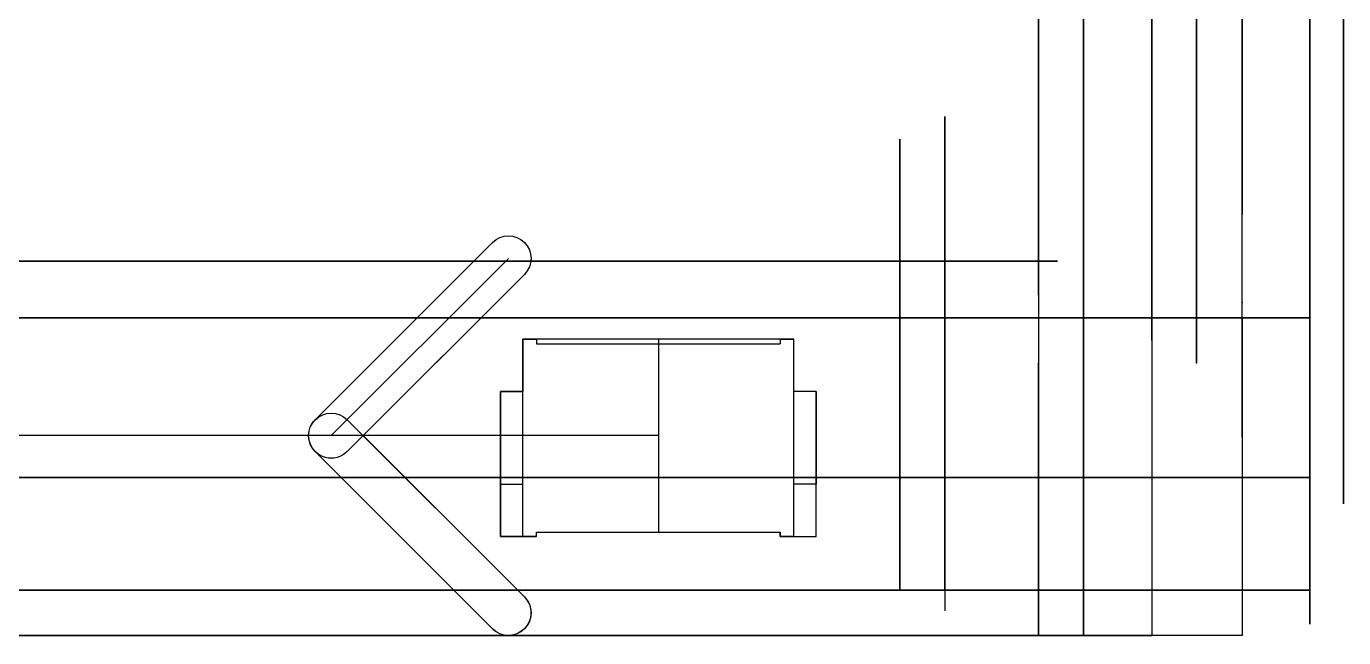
# Model space of a CAD drawing. Header units: centimetres. Extents: x -5.8 to 12.4, y -3.2 to 8.
# Drawn here: x 6.26 to 12.09, y -0.71 to 2 of the extents above; entities that cross this region are included whole.
import ezdxf

# ---------------------------------------------------------------- set-up
doc = ezdxf.new("R2010")
doc.units = ezdxf.units.CM
doc.header["$MEASUREMENT"] = 0
for name, color, linetype in [('1713 AGC Electret Microphone v5_Sketch1', 7, 'Continuous'), ('1713 AGC Electret Microphone v5_Sketch2', 7, 'Continuous'), ('2 - Base_Base', 7, 'Continuous'), ('2 - Base_Base Skirt XY', 7, 'Continuous'), ('2 - Base_Base Skirt YZ', 7, 'Continuous'), ('2 - Base_Base_Solar Panel Mounts', 7, 'Continuous'), ('2 - Base_Mic Cut-out', 7, 'Continuous'), ('2 - Base_Plugs_Switches', 7, 'Continuous'), ('2 - Base_Rain Shelter', 7, 'Continuous'), ('2 - Base_Sensor Base', 7, 'Continuous'), ('2 - Base_Sensor Cover Mic Cut-out', 7, 'Continuous'), ('2 - Base_Sensor Panel Guides', 7, 'Continuous'), ('2 - Base_Sketch3', 7, 'Continuous'), ('2 - Base_Triangle_mounts', 7, 'Continuous'), ('2 - Base_Triangles', 7, 'Continuous'), ('354 4400mah battery v1_Sketch1', 7, 'Continuous'), ('439 TSL2561 Luminosity Sensor v9_Sketch1', 7, 'Continuous'), ('PowerBoost 500 Basic v3_Sketch1', 7, 'Continuous'), ('SPH0645 v2_Sketch1', 7, 'Continuous'), ('Standalone Biodiversity Tool v97_Base', 7, 'Continuous'), ('Standalone Biodiversity Tool v97_Base Walls', 7, 'Continuous'), ('Standalone Biodiversity Tool v97_Cut Out', 7, 'Continuous'), ('Standalone Biodiversity Tool v97_Raised Edge', 7, 'Continuous'), ('Standalone Biodiversity Tool v97_Sensor Cutouts', 7, 'Continuous'), ('Standalone Biodiversity Tool v97_Sensor Support - Base', 7, 'Continuous'), ('Standalone Biodiversity Tool v97_Sensor Supports', 7, 'Continuous'), ('Standalone Biodiversity Tool v97_Sketch15', 7, 'Continuous'), ('Standalone Biodiversity Tool v97_Sketch16', 7, 'Continuous'), ('Standalone Biodiversity Tool v97_Sketch17', 7, 'Continuous'), ('Standalone Biodiversity Tool v97_Sketch18', 7, 'Continuous'), ('Standalone Biodiversity Tool v97_Solar Cut Outs', 7, 'Continuous'), ('USB Plug_Base', 7, 'Continuous')]:
    doc.layers.add(name, color=color, linetype=linetype)

# ---------------------------------------------------------------- blocks, each defined once
blk = doc.blocks.new('3544400mahbatteryv1')
at = {"layer": '354 4400mah battery v1_Sketch1'}
for p, q in [((6.858, 3.81), (0, 3.81)), ((6.858, 0), (6.858, 3.81)), ((0, 0), (6.858, 0))]:
    blk.add_line(p, q, dxfattribs=at)
blk = doc.blocks.new('PowerBoost500Basicv3')
at = {"layer": 'PowerBoost 500 Basic v3_Sketch1'}
for p, q in [((0, 0, 1.905), (0, 0, 0.254)), ((0.254, 0), (2.54, 0)), ((2.54, 0, 2.159), (0.254, 0, 2.159)), ((2.794, 0, 0.254), (2.794, 0, 1.905))]:
    blk.add_line(p, q, dxfattribs=at)
at = {"layer": 'PowerBoost 500 Basic v3_Sketch1', "extrusion": (0, 1, 0)}
for centre, radius in [((-0.254, 0.254), 0.127), ((-0.254, 1.905), 0.127), ((-2.54, 0.3561), 0.1), ((-2.54, 1.6641), 0.1)]:
    blk.add_circle(centre, radius, dxfattribs=at)
for centre, start, end in [((-0.254, 0.254), 270, 0), ((-0.254, 1.905), 360, 90), ((-2.54, 0.254), 180, 270), ((-2.54, 1.905), 90, 180)]:
    blk.add_arc(centre, 0.254, start, end, dxfattribs=at)
at = {"layer": 'PowerBoost 500 Basic v3_Sketch1'}
for p in [(0, 0, 2.159), (0, 0), (0, 0), (2.794, 0)]:
    blk.add_point(p, dxfattribs=at)
blk = doc.blocks.new('1713AGCElectretMicrophonev5')
at = {"layer": '1713 AGC Electret Microphone v5_Sketch1'}
for p, q in [((0, 0, 1.1684), (0, 0, 0.254)), ((0.254, 0), (2.286, 0)), ((2.286, 0, 1.4224), (0.254, 0, 1.4224)), ((2.3368, 0, 0.2032), (2.3368, 0)), ((2.3368, 0, 1.2192), (2.3368, 0, 1.4224)), ((2.3368, 0, 1.2192), (2.54, 0, 1.2192)), ((2.54, 0, 0.254), (2.54, 0, 1.1684))]:
    blk.add_line(p, q, dxfattribs=at)
at = {"layer": '1713 AGC Electret Microphone v5_Sketch1', "extrusion": (0, 1, 0)}
for centre in [(-2.3368, 1.2192), (-2.3368, 0.2032)]:
    blk.add_circle(centre, 0.127, dxfattribs=at)
for centre, start, end in [((-0.254, 1.1684), 0, 90), ((-0.254, 0.254), 270, 0), ((-2.286, 1.1684), 90, 180), ((-2.286, 0.254), 180, 270)]:
    blk.add_arc(centre, 0.254, start, end, dxfattribs=at)
at = {"layer": '1713 AGC Electret Microphone v5_Sketch1'}
for p in [(0, 0), (0, 0), (0, 0, 1.4224), (2.54, 0)]:
    blk.add_point(p, dxfattribs=at)
at = {"layer": '1713 AGC Electret Microphone v5_Sketch2'}
for p, q in [((2.286, 0, 1.4224), (0.254, 0, 1.4224)), ((0.254, 0), (2.286, 0)), ((1.8288, 0, 0.7112), (1.8288, 0, 1.4224)), ((1.8288, 0, 0.7112), (1.8288, 0)), ((1.8288, 0, 0.7112), (2.54, 0, 0.7112)), ((2.54, 0, 0.254), (2.54, 0, 1.1684))]:
    blk.add_line(p, q, dxfattribs=at)
at = {"layer": '1713 AGC Electret Microphone v5_Sketch2', "extrusion": (0, 1, 0)}
blk.add_circle((-1.8288, 0.7112), 0.485, dxfattribs=at)
at = {"layer": '1713 AGC Electret Microphone v5_Sketch2'}
blk.add_point((0, 0), dxfattribs=at)
blk = doc.blocks.new('439TSL2561LuminositySensorv9')
at = {"layer": '439 TSL2561 Luminosity Sensor v9_Sketch1'}
for p, q in [((0, 0, 1.026), (1.905, 0, 1.026)), ((0, 0, 1.397), (0, 0, 0.254)), ((1.651, 0, 1.651), (0.254, 0, 1.651)), ((0.254, 0), (1.651, 0)), ((1.08625, 0, 0.86725), (0.76875, 0, 0.86725)), ((0.76875, 0, 1.18475), (1.08625, 0, 1.18475)), ((0.76875, 0, 0.86725), (1.08625, 0, 1.18475)), ((1.08625, 0, 0.86725), (0.76875, 0, 1.18475)), ((0.76875, 0, 0.86725), (0.76875, 0, 1.18475)), ((0.9275, 0, 1.651), (0.9275, 0, 1.026)), ((0.9525, 0, 1.651), (0.9525, 0, 1.026)), ((1.08625, 0, 1.18475), (1.08625, 0, 0.86725)), ((1.905, 0, 0.254), (1.905, 0, 1.397))]:
    blk.add_line(p, q, dxfattribs=at)
at = {"layer": '439 TSL2561 Luminosity Sensor v9_Sketch1', "extrusion": (0, 1, 0)}
for centre in [(-0.254, 0.254), (-1.651, 0.254)]:
    blk.add_circle(centre, 0.127, dxfattribs=at)
for centre, start, end in [((-0.254, 0.254), 270, 0), ((-0.254, 1.397), 0, 90), ((-1.651, 1.397), 90, 180), ((-1.651, 0.254), 180, 270)]:
    blk.add_arc(centre, 0.254, start, end, dxfattribs=at)
at = {"layer": '439 TSL2561 Luminosity Sensor v9_Sketch1'}
for p in [(0, 0), (0, 0), (0, 0, 1.651), (0.9275, 0, 1.026), (1.905, 0)]:
    blk.add_point(p, dxfattribs=at)
blk = doc.blocks.new('SPH0645v2')
at = {"layer": 'SPH0645 v2_Sketch1'}
for p, q in [((0, 0, 1.016), (0, 0, 0.254)), ((0.4445, 0, 1.016), (0.1905, 0, 1.016)), ((0.254, 0), (1.397, 0)), ((1.397, 0, 1.27), (0.254, 0, 1.27)), ((0.6985, 0, 1.016), (0.4445, 0, 1.016)), ((0.9525, 0, 1.016), (0.6985, 0, 1.016)), ((0.8255, 0, 0.4826), (0.8255, 0, 1.27)), ((1.2065, 0, 1.016), (0.9525, 0, 1.016)), ((1.4605, 0, 1.016), (1.2065, 0, 1.016)), ((1.651, 0, 0.254), (1.651, 0, 1.016))]:
    blk.add_line(p, q, dxfattribs=at)
at = {"layer": 'SPH0645 v2_Sketch1', "extrusion": (0, 1, 0)}
for centre, radius in [((-0.254, 0.254), 0.127), ((-0.1905, 1.016), 0.0508), ((-0.4445, 1.016), 0.0508), ((-0.6985, 1.016), 0.0508), ((-0.8255, 0.4826), 0.0508), ((-0.9525, 1.016), 0.0508), ((-1.2065, 1.016), 0.0508), ((-1.3073, 0.254), 0.127), ((-1.4605, 1.016), 0.0508)]:
    blk.add_circle(centre, radius, dxfattribs=at)
for centre, start, end in [((-0.254, 0.254), 270, 0), ((-0.254, 1.016), 0, 90), ((-1.397, 0.254), 180, 270), ((-1.397, 1.016), 90, 180)]:
    blk.add_arc(centre, 0.254, start, end, dxfattribs=at)
at = {"layer": 'SPH0645 v2_Sketch1'}
for p in [(0, 0), (0, 0), (0, 0, 1.27), (1.651, 0)]:
    blk.add_point(p, dxfattribs=at)
blk = doc.blocks.new('2-Base')
at = {"layer": '2 - Base_Base'}
for p, q in [((11.6442, 0, 3.9428), (0, 0, 3.9428)), ((0, 0, -0.35), (11.6442, 0, -0.35)), ((11.6442, 0, -0.15), (0, 0, -0.15)), ((0, 0, 3.7428), (11.6442, 0, 3.7428)), ((7.7669, 0, -0.15), (7.7669, 0, 3.7428)), ((7.9669, 0, 3.7428), (7.9669, 0, -0.15)), ((10.1264, 0, 3.7428), (10.1264, 0, -0.15)), ((10.3264, 0, -0.15), (10.3264, 0, 3.7428)), ((11.2442, 0, -0.35), (11.2442, 0, 3.9428)), ((11.6442, 0, -0.35), (11.6442, 0, 3.9428)), ((11.7442, 0, 3.6428), (11.7442, 0, -0.05)), ((11.9442, 0, -0.05), (11.9442, 0, 3.6428))]:
    blk.add_line(p, q, dxfattribs=at)
at = {"layer": '2 - Base_Base', "extrusion": (0, 1, 0)}
blk.add_circle((-6.3568, 2.2659), 0.3, dxfattribs=at)
for centre, radius, start, end in [((-11.6442, 3.6428), 0.3, 90, 180), ((-11.6442, -0.05), 0.3, 180, 270), ((-11.6442, -0.05), 0.1, 180, 270), ((-11.6442, 3.6428), 0.1, 90, 180)]:
    blk.add_arc(centre, radius, start, end, dxfattribs=at)
at = {"layer": '2 - Base_Base Skirt XY'}
for p, q in [((11.2442, 0.6069, -0.35), (11.2442, 3.5, -0.35)), ((11.2442, 3.5, -0.35), (11.2442, 0.6069, -0.35)), ((8.4568, 0.6131, -0.35), (8.4568, 0.3806, -0.35)), ((9.6568, 0.6131, -0.35), (8.4568, 0.6131, -0.35)), ((9.6568, 0.3806, -0.35), (9.6568, 0.6131, -0.35)), ((11.2442, 0.6069, -0.35), (11.2442, -0.7, -0.35)), ((8.3568, 0.3806, -0.35), (8.3568, -0.2619, -0.35)), ((8.4568, 0.3806, -0.35), (8.3568, 0.3806, -0.35)), ((9.7568, 0.3806, -0.35), (9.6568, 0.3806, -0.35)), ((9.7568, -0.2619, -0.35), (9.7568, 0.3806, -0.35)), ((8.3568, -0.2619, -0.35), (8.5168, -0.2619, -0.35)), ((8.5168, -0.2619, -0.35), (8.5168, -0.2419, -0.35)), ((8.5168, -0.2419, -0.35), (9.5968, -0.2419, -0.35)), ((9.5968, -0.2419, -0.35), (9.5968, -0.2619, -0.35)), ((9.5968, -0.2619, -0.35), (9.7568, -0.2619, -0.35)), ((11.2442, -0.7, -0.35), (2.2984, -0.7, -0.35))]:
    blk.add_line(p, q, dxfattribs=at)
at = {"layer": '2 - Base_Base Skirt YZ'}
blk.add_line((11.6442, 2.05, -1.2), (11.6442, 1.166, -0.8558), dxfattribs=at)
at = {"layer": '2 - Base_Base Skirt YZ', "extrusion": (1, 0, 0)}
blk.add_arc((2.2, 1.8, 11.6442), 2.85, 224.88875, 270, dxfattribs=at)
at = {"layer": '2 - Base_Base Skirt YZ'}
blk.add_point((11.6442, 0.775, 1.8), dxfattribs=at)
at = {"layer": '2 - Base_Base_Solar Panel Mounts'}
for p, q in [((0, -0.7, -0.35), (11.2442, -0.7, -0.35)), ((11.2442, -0.7, 3.9428), (0, -0.7, 3.9428)), ((11.2442, -0.7, -0.35), (11.2442, -0.7, 3.9428))]:
    blk.add_line(p, q, dxfattribs=at)
at = {"layer": '2 - Base_Mic Cut-out'}
for p, q in [((10.741, 0.8076, 2.5515), (10.741, 3.9562, 2.5515)), ((10.741, 2.9567, 0.8094), (10.741, 1.7417, 0.8094)), ((10.741, 1.6955, 1.5714), (10.741, 2.8385, 1.5714)), ((10.741, 2.8385, 0.3014), (10.741, 1.6955, 0.3014)), ((10.741, 1.8455, -0.0986), (10.741, -0.7, -0.0986)), ((10.741, 1.4417, 0.5094), (10.741, 1.4417, 0.2013)), ((10.741, 1.4415, 0.5554), (10.741, 1.4415, 1.3174)), ((10.741, 1.1416, -0.0987), (10.741, -0.7, -0.0986)), ((10.741, 0.5076, 3.3928), (10.741, 0.5076, 2.8515)), ((10.741, -0.7, 3.6928), (10.741, 0.2076, 3.6928)), ((10.741, -0.7, -0.0986), (10.741, -0.7, 3.6928))]:
    blk.add_line(p, q, dxfattribs=at)
at = {"layer": '2 - Base_Mic Cut-out', "extrusion": (-1, 0, 0)}
for centre, radius in [((-1.6955, 1.3174, -10.741), 0.302), ((-1.6955, 0.3014, -10.741), 0.302), ((-1.886, 0.5554, -10.741), 0.0508), ((-1.6955, 1.3174, -10.741), 0.232), ((-1.6955, 1.3174, -10.741), 0.157), ((-1.6955, 1.3174, -10.741), 0.127), ((-1.632, 0.5554, -10.741), 0.0508)]:
    blk.add_circle(centre, radius, dxfattribs=at)
for centre, radius, start, end in [((-1.8455, 0.2014, -10.741), 0.3, 180, 270), ((-1.7417, 0.5094, -10.741), 0.3, 360, 90), ((-1.6955, 0.5554, -10.741), 0.254, 270, 360), ((-1.6955, 1.3174, -10.741), 0.254, 0, 90), ((-1.1417, 0.2013, -10.741), 0.3, 180, 270.00344), ((-0.8076, 2.8515, -10.741), 0.3, 270, 360), ((-0.2076, 3.3928, -10.741), 0.3, 90, 180)]:
    blk.add_arc(centre, radius, start, end, dxfattribs=at)
at = {"layer": '2 - Base_Mic Cut-out'}
blk.add_point((10.741, 0), dxfattribs=at)
at = {"layer": '2 - Base_Plugs_Switches'}
for p, q in [((8.4568, 0.6131, -0.35), (8.4568, 0.3806, -0.35)), ((8.4568, 0.6131, -0.35), (8.5168, 0.6131, -0.35)), ((8.5168, 0.6131, -0.35), (8.4568, 0.6131, -0.35)), ((8.4568, -0.2619, -0.35), (8.4568, 0.6131, -0.35)), ((9.5968, 0.6131, -0.35), (8.5168, 0.6131, -0.35)), ((8.5168, 0.6131, -0.35), (8.5168, 0.5931, -0.35)), ((8.5168, 0.5931, -0.35), (9.5968, 0.5931, -0.35)), ((9.5968, 0.6131, -0.35), (9.5968, 0.5931, -0.35)), ((9.6568, 0.6131, -0.35), (9.5968, 0.6131, -0.35)), ((9.5968, 0.6131, -0.35), (9.6568, 0.6131, -0.35)), ((9.5968, 0.6131, -0.35), (9.6568, 0.6131, -0.35)), ((9.6568, 0.3806, -0.35), (9.6568, 0.6131, -0.35)), ((9.6568, -0.2619, -0.35), (9.6568, 0.6131, -0.35)), ((8.3568, -0.0294, -0.35), (8.3568, 0.3806, -0.35)), ((8.3568, 0.3806, -0.35), (8.4318, 0.3806, -0.35)), ((8.4318, 0.3806, -0.35), (8.4568, 0.3806, -0.35)), ((9.6818, 0.3806, -0.35), (9.6568, 0.3806, -0.35)), ((9.7568, 0.3806, -0.35), (9.6818, 0.3806, -0.35)), ((9.7568, 0.3806, -0.35), (9.7568, -0.0294, -0.35)), ((8.3568, -0.2619, -0.35), (8.3568, -0.0294, -0.35)), ((8.3568, -0.0294, -0.35), (8.4318, -0.0294, -0.35)), ((8.4318, -0.0294, -0.35), (8.4568, -0.0294, -0.35)), ((9.6818, -0.0294, -0.35), (9.6568, -0.0294, -0.35)), ((9.7568, -0.0294, -0.35), (9.6818, -0.0294, -0.35)), ((9.7568, -0.2619, -0.35), (9.7568, -0.0294, -0.35)), ((8.4568, -0.2619, -0.35), (8.3568, -0.2619, -0.35)), ((8.5168, -0.2619, -0.35), (8.4568, -0.2619, -0.35)), ((8.4568, -0.2619, -0.35), (8.5168, -0.2619, -0.35)), ((8.4568, -0.2619, -0.35), (8.5168, -0.2619, -0.35)), ((8.5168, -0.2419, -0.35), (9.5968, -0.2419, -0.35)), ((8.5168, -0.2619, -0.35), (8.5168, -0.2419, -0.35)), ((9.5968, -0.2619, -0.35), (9.5968, -0.2419, -0.35)), ((9.5968, -0.2619, -0.35), (9.6568, -0.2619, -0.35)), ((9.5968, -0.2619, -0.35), (9.6568, -0.2619, -0.35)), ((9.6568, -0.2619, -0.35), (9.5968, -0.2619, -0.35)), ((9.6568, -0.2619, -0.35), (9.7568, -0.2619, -0.35))]:
    blk.add_line(p, q, dxfattribs=at)
at = {"layer": '2 - Base_Rain Shelter'}
for p, q in [((11.2442, 2.634, -0.35), (11.2442, 0.6069, -0.35)), ((7.5361, 0.2563, -0.35), (8.3217, 1.0418, -0.35)), ((8.3924, 0.9711, -0.35), (7.6068, 0.1856, -0.35)), ((7.6068, 0.1856, -0.35), (8.3924, 0.9711, -0.35)), ((8.4631, 0.9004, -0.35), (7.6775, 0.1148, -0.35)), ((8.4568, 0.6131, -0.35), (8.4568, 0.3806, -0.35)), ((9.6568, 0.6131, -0.35), (8.4568, 0.6131, -0.35)), ((9.0568, 0.6131, -0.35), (9.0568, -0.2419, -0.35)), ((9.6568, 0.3806, -0.35), (9.6568, 0.6131, -0.35)), ((11.2442, 0.6069, -0.35), (11.2442, -0.7, -0.35)), ((8.4568, 0.3806, -0.35), (8.3568, 0.3806, -0.35)), ((8.3568, 0.3806, -0.35), (8.3568, -0.2619, -0.35)), ((9.7568, 0.3806, -0.35), (9.6568, 0.3806, -0.35)), ((9.7568, -0.2619, -0.35), (9.7568, 0.3806, -0.35)), ((8.4631, -0.5293, -0.35), (7.6775, 0.2563, -0.35)), ((9.0568, 0.1856, -0.35), (6.0568, 0.1856, -0.35)), ((7.6068, 0.1856, -0.35), (6.6068, 0.1856, -0.35)), ((7.5361, 0.1148, -0.35), (8.3217, -0.6707, -0.35)), ((8.3568, -0.2619, -0.35), (8.5168, -0.2619, -0.35)), ((8.5168, -0.2619, -0.35), (8.5168, -0.2419, -0.35)), ((8.5168, -0.2419, -0.35), (9.5968, -0.2419, -0.35)), ((9.5968, -0.2419, -0.35), (9.5968, -0.2619, -0.35)), ((9.5968, -0.2619, -0.35), (9.7568, -0.2619, -0.35)), ((11.2442, -0.7, -0.35), (2.1779, -0.7, -0.35))]:
    blk.add_line(p, q, dxfattribs=at)
at = {"layer": '2 - Base_Rain Shelter', "extrusion": (0, 0, -1)}
for centre, start, end in [((-8.3924, 0.9711, 0.35), 45, 225), ((-7.6068, 0.1856, 0.35), 315, 135), ((-7.6068, 0.1856, 0.35), 225, 45), ((-8.3924, -0.6, 0.35), 135, 315)]:
    blk.add_arc(centre, 0.1, start, end, dxfattribs=at)
at = {"layer": '2 - Base_Sensor Base', "extrusion": (1, 0, 0)}
for radius in [2.85, 2.65, 2.45, 2.25]:
    blk.add_circle((2.2, 1.8, 11.9442), radius, dxfattribs=at)
at = {"layer": '2 - Base_Sensor Base'}
blk.add_point((11.9442, 1.4, 1.7964), dxfattribs=at)
at = {"layer": '2 - Base_Sensor Cover Mic Cut-out'}
for p, q in [((12.0939, 1.0264, 3.1822), (12.0939, 1.9439, 3.1822)), ((12.0939, 1.9439, 2.2647), (12.0939, 1.0264, 2.2647)), ((12.0939, 1.9439, 3.1822), (12.0939, 1.9439, 2.2647)), ((12.0939, 1.0264, 2.2647), (12.0939, 1.0264, 3.1822))]:
    blk.add_line(p, q, dxfattribs=at)
at = {"layer": '2 - Base_Sensor Cover Mic Cut-out', "extrusion": (1, 0, 0)}
for centre, radius in [((2.2, 1.8, 12.0939), 2.3174), ((2.2035, 0.8094, 12.0939), 0.8), ((2.2035, 0.8094, 12.0939), 0.8), ((2.2035, 0.8094, 12.0939), 0.5)]:
    blk.add_circle(centre, radius, dxfattribs=at)
at = {"layer": '2 - Base_Sensor Cover Mic Cut-out'}
blk.add_point((12.0939, 0), dxfattribs=at)
at = {"layer": '2 - Base_Sensor Panel Guides'}
for p, q in [((0, 0, -0.15), (11.2442, 0, -0.15)), ((11.2442, 0, 3.7428), (0, 0, 3.7428)), ((10.716, 0, -0.15), (10.516, 0, -0.15)), ((11.166, 0, 3.5428), (10.516, 0, 3.5428)), ((11.166, 0, 0.05), (10.516, 0, 0.05)), ((10.516, 0, -0.15), (10.516, 0, 3.7428)), ((10.516, 0, 3.7428), (10.716, 0, 3.7428)), ((10.716, 0, 3.7428), (10.716, 0, -0.15)), ((10.941, 0, 3.6928), (10.741, 0, 3.6928)), ((10.741, 0, 3.6928), (10.741, 0, -0.0986)), ((10.741, 0, -0.0986), (10.941, 0, -0.0986)), ((10.941, 0, -0.0986), (10.941, 0, 3.6928)), ((10.966, 0, -0.15), (11.166, 0, -0.15)), ((11.166, 0, 3.7428), (10.966, 0, 3.7428)), ((10.966, 0, 3.7428), (10.966, 0, -0.15)), ((11.166, 0, -0.15), (11.166, 0, 3.7428))]:
    blk.add_line(p, q, dxfattribs=at)
at = {"layer": '2 - Base_Sketch3'}
for p, q in [((10.1264, 1.5, -0.15), (10.1264, -0.5, -0.15)), ((10.1264, 1.5, 3.7428), (10.1264, 1.5, 3.6396)), ((10.1264, -0.5, 3.7428), (10.1264, 1.5, 3.7428)), ((10.1264, 1.5, -0.054), (10.1264, 1.5, -0.15)), ((10.1264, 0.9591, 1.7928), (10.1264, -0.5, 1.7964)), ((10.1264, -0.5, 3.7428), (10.1264, 0.9591, 2.8478)), ((10.1264, 0.9591, 2.8478), (10.1264, 0.9591, 0.7378)), ((10.1264, -0.5, -0.15), (10.1264, 0.9591, 0.7378)), ((10.1264, -0.5, -0.15), (10.1264, -0.5, 3.7428))]:
    blk.add_line(p, q, dxfattribs=at)
at = {"layer": '2 - Base_Sketch3', "extrusion": (-1, 0, 0)}
for centre, start, end in [((-1.8091, 2.8478, -10.1264), 360, 68.67248), ((-1.8091, 0.7378, -10.1264), 291.32752, 360)]:
    blk.add_arc(centre, 0.85, start, end, dxfattribs=at)
at = {"layer": '2 - Base_Sketch3'}
blk.add_point((10.1264, 0), dxfattribs=at)
at = {"layer": '2 - Base_Triangle_mounts'}
for p, q in [((11.2442, -0.7, 3.9428), (0, -0.7, 3.9428)), ((2.2984, -0.7, -0.35), (11.2442, -0.7, -0.35)), ((11.2442, -0.7, -0.35), (11.2442, -0.7, 3.9428))]:
    blk.add_line(p, q, dxfattribs=at)
at = {"layer": '2 - Base_Triangles'}
for p, q in [((11.2442, -0.7, 3.9428), (0, -0.7, 3.9428)), ((2.2984, -0.7, -0.35), (11.2442, -0.7, -0.35)), ((11.2442, -0.7, -0.35), (11.2442, -0.7, 3.9428))]:
    blk.add_line(p, q, dxfattribs=at)
at = {"extrusion": (-1.9968e-30, 6.12323e-17, -1), "rotation": 89.99999999999997}
blk.add_blockref('SPH0645v2', (-11.441, 1.4415, -1.5714), dxfattribs=at)
blk = doc.blocks.new('USBPlug')
at = {"layer": 'USB Plug_Base'}
for p, q in [((11.2442, 2.634, -0.35), (11.2442, 0.6069, -0.35)), ((8.3217, 1.0418, -0.35), (7.5361, 0.2563, -0.35)), ((7.7483, 0.1856, -0.35), (8.4631, 0.9004, -0.35)), ((9.6568, 0.6131, -0.35), (8.4568, 0.6131, -0.35)), ((8.4568, 0.6131, -0.35), (8.4568, 0.3806, -0.35)), ((9.6568, 0.3806, -0.35), (9.6568, 0.6131, -0.35)), ((11.2442, 0.6069, -0.35), (11.2442, -0.7, -0.35)), ((8.4568, 0.3806, -0.35), (8.3568, 0.3806, -0.35)), ((8.3568, 0.3806, -0.35), (8.3568, -0.2619, -0.35)), ((9.7568, 0.3806, -0.35), (9.6568, 0.3806, -0.35)), ((9.7568, -0.2619, -0.35), (9.7568, 0.3806, -0.35)), ((8.4631, -0.5293, -0.35), (7.7483, 0.1856, -0.35)), ((7.5361, 0.1148, -0.35), (8.3217, -0.6707, -0.35)), ((8.3568, -0.2619, -0.35), (8.5168, -0.2619, -0.35)), ((8.5168, -0.2619, -0.35), (8.5168, -0.2419, -0.35)), ((8.5168, -0.2419, -0.35), (9.5968, -0.2419, -0.35)), ((9.5968, -0.2419, -0.35), (9.5968, -0.2619, -0.35)), ((9.5968, -0.2619, -0.35), (9.7568, -0.2619, -0.35)), ((8.3924, -0.7, -0.35), (2.1779, -0.7, -0.35)), ((11.2442, -0.7, -0.35), (8.3924, -0.7, -0.35))]:
    blk.add_line(p, q, dxfattribs=at)
at = {"layer": 'USB Plug_Base', "extrusion": (0, 0, -1)}
for centre, start, end in [((-8.3924, 0.9711, 0.35), 45, 225), ((-7.6068, 0.1856, 0.35), 315, 45), ((-8.3924, -0.6, 0.35), 135, 270), ((-8.3924, -0.6, 0.35), 270, 315)]:
    blk.add_arc(centre, 0.1, start, end, dxfattribs=at)

msp = doc.modelspace()

# ---------------------------------------------------------------- linework, layer by layer
at = {"layer": 'Standalone Biodiversity Tool v97_Base'}
for p, q in [((11.6442, 0, 3.9428), (0, 0, 3.9428)), ((0, 0, -0.35), (11.6442, 0, -0.35)), ((4.1684, 0, 2.7928), (10.6264, 0, 2.7928)), ((10.6264, 0, 3.6428), (4.1684, 0, 3.6428)), ((10.6264, 0, 2.7928), (4.1684, 0, 2.7928)), ((4.1684, 0, 0.6828), (10.6264, 0, 0.6828)), ((4.9269, 0, 3.0914), (6.3568, 0, 2.2659)), ((6.3568, 0, 2.2659), (4.9269, 0, 1.4404)), ((10.6264, 0, 0.6828), (10.6264, 0, 2.7928)), ((10.6264, 0, 3.6428), (10.6264, 0, 2.7928)), ((11.441, 0, 3.0945), (11.441, 0, 1.9515)), ((11.441, 0, 0.0982), (11.6442, 0, 0.0982)), ((11.6442, 0, 1.9515), (11.441, 0, 1.9515)), ((11.6442, 0, 1.5206), (11.441, 0, 1.5206)), ((11.441, 0, 1.2666), (11.6442, 0, 1.2666)), ((11.441, 0, 1.5206), (11.441, 0, 1.2666)), ((11.441, 0, 1.9515), (11.6442, 0, 1.9515)), ((11.6442, 0, 3.0945), (11.441, 0, 3.0945)), ((11.441, 0, 1.2666), (11.441, 0, 0.3522)), ((11.441, 0, 1.9515), (11.441, 0, 1.6975)), ((11.441, 0, 0.3522), (11.6442, 0, 0.3522)), ((11.441, 0, 1.6975), (11.6442, 0, 1.6975)), ((11.6442, 0, 0.3522), (11.441, 0, 0.3522)), ((11.441, 0, 0.3522), (11.441, 0, 0.0982)), ((11.6442, 0, 1.2666), (11.441, 0, 1.2666)), ((11.6442, 0, 1.5206), (11.6442, 0, 1.2666)), ((11.6442, 0, 0.3522), (11.6442, 0, 1.2666)), ((11.6442, 0, 1.9515), (11.6442, 0, 3.0945)), ((11.6442, 0, 1.9515), (11.6442, 0, 1.6975)), ((11.6442, 0, 0.3522), (11.6442, 0, 0.0982)), ((11.9442, 0, -0.05), (11.9442, 0, 3.6428))]:
    msp.add_line(p, q, dxfattribs=at)
at = {"layer": 'Standalone Biodiversity Tool v97_Base', "extrusion": (0, 1, 0)}
msp.add_circle((-6.3568, 2.2659), 0.3, dxfattribs=at)
for centre, start, end in [((-11.6442, 3.6428), 90, 180), ((-11.6442, -0.05), 180, 270)]:
    msp.add_arc(centre, 0.3, start, end, dxfattribs=at)
at = {"layer": 'Standalone Biodiversity Tool v97_Base Walls'}
for p, q in [((0, -0.5, 3.9428), (11.6442, -0.5, 3.9428)), ((11.6442, -0.5, -0.15), (0, -0.5, -0.15)), ((11.6442, -0.5, -0.35), (0, -0.5, -0.35)), ((0, -0.5, 3.7428), (11.6442, -0.5, 3.7428)), ((7.4669, -0.5, 3.0914), (7.4669, -0.5, 1.4404)), ((7.7669, -0.5, 3.7428), (7.9669, -0.5, 3.7428)), ((7.9669, -0.5, -0.15), (7.7669, -0.5, -0.15)), ((7.7669, -0.5, -0.15), (7.7669, -0.5, 3.7428)), ((7.9669, -0.5, 3.7428), (7.9669, -0.5, -0.15)), ((10.3264, -0.5, 3.7428), (10.1264, -0.5, 3.7428)), ((10.1264, -0.5, 3.7428), (10.1264, -0.5, -0.15)), ((10.1264, -0.5, -0.15), (10.3264, -0.5, -0.15)), ((10.3264, -0.5, -0.15), (10.3264, -0.5, 3.7428)), ((11.7442, -0.5, 3.6428), (11.7442, -0.5, -0.05)), ((11.9442, -0.5, 3.6428), (11.9442, -0.5, -0.05))]:
    msp.add_line(p, q, dxfattribs=at)
at = {"layer": 'Standalone Biodiversity Tool v97_Base Walls', "extrusion": (0, 1, 0)}
for centre, radius, start, end in [((-11.6442, -0.05, -0.5), 0.3, 180, 270), ((-11.6442, 3.6428, -0.5), 0.1, 90, 180), ((-11.6442, 3.6428, -0.5), 0.3, 90, 180), ((-11.6442, -0.05, -0.5), 0.1, 180, 270)]:
    msp.add_arc(centre, radius, start, end, dxfattribs=at)
at = {"layer": 'Standalone Biodiversity Tool v97_Base Walls'}
msp.add_point((10.6264, -0.5, 3.6428), dxfattribs=at)
at = {"layer": 'Standalone Biodiversity Tool v97_Cut Out'}
for p, q in [((10.3264, 0.7076, -0.15), (10.3264, 1.6, -0.15)), ((10.3264, 1.6, -0.15), (10.3264, 1.6, -0.0861)), ((10.3264, 1.6, 3.7428), (10.3264, 0.7076, 3.7428)), ((10.3264, 1.6, 3.6716), (10.3264, 1.6, 3.7428)), ((10.3264, 0.9591, 2.8478), (10.3264, -0.591, 3.7428)), ((10.3264, 0.9591, 0.7378), (10.3264, 0.9591, -0.5177)), ((10.3264, 0.9591, 0.7378), (10.3264, 0.9591, 2.8478)), ((10.3264, 0.9591, 0.7378), (10.3264, -0.5785, -0.15)), ((10.3264, -0.5, -0.15), (10.3264, 0.7076, -0.15)), ((10.3264, -0.5, -0.1531), (10.3264, 0.7076, -0.1531)), ((10.3264, 0.7076, 3.7428), (10.3264, -0.5, 3.7428)), ((10.3264, 0.2032, 3.7428), (10.3264, 0.2032, -0.1531)), ((10.3264, 0.2032, 3.0914), (10.3264, 0.2032, 1.4404)), ((10.3264, -0.5, 3.7428), (10.3264, -0.5, -0.15))]:
    msp.add_line(p, q, dxfattribs=at)
at = {"layer": 'Standalone Biodiversity Tool v97_Cut Out', "extrusion": (1, 0, 0)}
for centre, start, end in [((1.8091, 2.8478, 10.3264), 104.24399, 180), ((1.8091, 0.7378, 10.3264), 180, 255.75601)]:
    msp.add_arc(centre, 0.85, start, end, dxfattribs=at)
at = {"layer": 'Standalone Biodiversity Tool v97_Cut Out'}
msp.add_point((10.3264, 0), dxfattribs=at)
at = {"layer": 'Standalone Biodiversity Tool v97_Raised Edge'}
for p, q in [((0, 0.7076, 3.9428), (11.6442, 0.7076, 3.9428)), ((11.6442, 0.7076, -0.35), (3.4472, 0.7076, -0.35)), ((7.7669, 0.7076, 3.7428), (4.4684, 0.7076, 3.7428)), ((4.4684, 0.7076, -0.15), (7.7669, 0.7076, -0.15)), ((7.9669, 0.7076, 3.7428), (7.7669, 0.7076, 3.7428)), ((7.7669, 0.7076, -0.15), (7.9669, 0.7076, -0.15)), ((7.9669, 0.7076, -0.15), (10.1264, 0.7076, -0.15)), ((10.1264, 0.7076, 3.7428), (7.9669, 0.7076, 3.7428)), ((7.9669, 0.7076, 3.7428), (8.1669, 0.7076, 3.9428)), ((10.3264, 0.7076, 3.7428), (10.1264, 0.7076, 3.7428)), ((10.1264, 0.7076, -0.15), (10.3264, 0.7076, -0.15)), ((10.531, 0.7076, 3.7428), (10.3264, 0.7076, 3.7428)), ((10.3264, 0.7076, -0.15), (10.531, 0.7076, -0.15)), ((11.001, 0.7076, 3.7428), (10.681, 0.7076, 3.7428)), ((10.681, 0.7076, 3.7428), (10.681, 0.7076, 3.5514)), ((10.681, 0.7076, -0.15), (11.001, 0.7076, -0.15)), ((10.681, 0.7076, 0.0414), (10.681, 0.7076, -0.15)), ((11.001, 0.7076, -0.15), (11.001, 0.7076, 0.0414)), ((11.001, 0.7076, 3.5514), (11.001, 0.7076, 3.7428)), ((11.151, 0.7076, -0.15), (11.6442, 0.7076, -0.15)), ((11.6442, 0.7076, 3.7428), (11.151, 0.7076, 3.7428)), ((11.7442, 0.7076, -0.05), (11.7442, 0.7076, 3.6428)), ((11.9442, 0.7076, 3.6428), (11.9442, 0.7076, -0.05))]:
    msp.add_line(p, q, dxfattribs=at)
at = {"layer": 'Standalone Biodiversity Tool v97_Raised Edge', "extrusion": (0, 1, 0)}
for centre, radius, start, end in [((-10.731, 3.7428, 0.7076), 0.2, 289.47122, 0), ((-10.731, -0.15, 0.7076), 0.2, 0, 70.52878), ((-10.681, 3.6014, 0.7076), 0.05, 270, 289.47122), ((-10.681, -0.0086, 0.7076), 0.05, 70.52878, 90), ((-11.001, -0.0086, 0.7076), 0.05, 90, 109.47122), ((-11.001, 3.6014, 0.7076), 0.05, 250.52878, 270), ((-10.951, 3.7428, 0.7076), 0.2, 180, 250.52878), ((-10.951, -0.15, 0.7076), 0.2, 109.47122, 180), ((-11.6442, -0.05, 0.7076), 0.1, 180, 270), ((-11.6442, 3.6428, 0.7076), 0.1, 90, 180), ((-11.6442, 3.6428, 0.7076), 0.3, 90, 180), ((-11.6442, -0.05, 0.7076), 0.3, 180, 270)]:
    msp.add_arc(centre, radius, start, end, dxfattribs=at)
at = {"layer": 'Standalone Biodiversity Tool v97_Sensor Cutouts'}
for p, q in [((11.9442, 0.7076, -0.05), (11.9442, 5.1334, -0.05)), ((11.9442, 5.1334, 3.6428), (11.9442, 0.7076, 3.6428)), ((11.9442, 1.6439, 2.5647), (11.9442, 1.6439, 2.8822)), ((11.9442, 1.3264, 2.5647), (11.9442, 1.6439, 2.5647)), ((11.9442, 1.6439, 2.8822), (11.9442, 1.3264, 2.8822)), ((11.9442, 1.3264, 2.8822), (11.9442, 1.3264, 2.5647)), ((11.9442, 0.7076, 3.6428), (11.9442, 0.7076, -0.05))]:
    msp.add_line(p, q, dxfattribs=at)
at = {"layer": 'Standalone Biodiversity Tool v97_Sensor Cutouts', "extrusion": (1, 0, 0)}
for radius in [0.5, 0.3]:
    msp.add_circle((2.2035, 0.8094, 11.9442), radius, dxfattribs=at)
at = {"layer": 'Standalone Biodiversity Tool v97_Sensor Cutouts'}
msp.add_point((11.9442, 0), dxfattribs=at)
at = {"layer": 'Standalone Biodiversity Tool v97_Sensor Support - Base'}
for p, q in [((4.4684, -0.5, 3.7428), (7.7669, -0.5, 3.7428)), ((7.7669, -0.5, -0.15), (4.4684, -0.5, -0.15)), ((7.9669, -0.5, -0.1047), (7.7669, -0.5, -0.1047)), ((7.7669, -0.5, -0.1047), (7.7669, -0.5, -0.15)), ((7.7669, -0.5, 3.7428), (7.7669, -0.5, 3.6902)), ((7.7669, -0.5, 3.6902), (7.9669, -0.5, 3.6902)), ((7.9669, -0.5, -0.15), (7.9669, -0.5, -0.1047)), ((10.1264, -0.5, -0.15), (7.9669, -0.5, -0.15)), ((7.9669, -0.5, 3.7428), (10.1264, -0.5, 3.7428)), ((7.9669, -0.5, 3.6902), (7.9669, -0.5, 3.7428)), ((10.1264, -0.5, 3.7428), (10.1264, -0.5, 3.6902)), ((10.1264, -0.5, -0.1047), (10.1264, -0.5, -0.15)), ((10.1264, -0.5, 3.6902), (10.3264, -0.5, 3.6902)), ((10.3264, -0.5, -0.1047), (10.1264, -0.5, -0.1047)), ((10.3264, -0.5, 3.6902), (10.3264, -0.5, 3.7428)), ((11.6442, -0.5, -0.15), (10.3264, -0.5, -0.15)), ((10.3264, -0.5, -0.15), (10.3264, -0.5, -0.1047)), ((10.3264, -0.5, 3.7428), (11.6442, -0.5, 3.7428)), ((10.531, -0.5, 3.7428), (10.531, -0.5, -0.15)), ((10.731, -0.5, 3.7428), (10.531, -0.5, 3.7428)), ((10.531, -0.5, 0.05), (11.151, -0.5, 0.05)), ((10.531, -0.5, 3.5428), (11.151, -0.5, 3.5428)), ((10.531, -0.5, -0.15), (10.731, -0.5, -0.15)), ((10.731, -0.5, -0.15), (10.731, -0.5, 3.7428)), ((10.741, -0.5, 1.0043), (10.941, -0.5, 1.0043)), ((10.941, -0.5, -0.1486), (10.741, -0.5, -0.1486)), ((10.741, -0.5, -0.1486), (10.741, -0.5, 0.1514)), ((10.941, -0.5, 0.1514), (10.741, -0.5, 0.1514)), ((10.741, -0.5, 0.1514), (10.741, -0.5, 1.0043)), ((10.741, -0.5, 1.3043), (10.941, -0.5, 1.3043)), ((10.741, -0.5, 0.1514), (10.941, -0.5, 0.1514)), ((10.941, -0.5, 2.2515), (10.741, -0.5, 2.2515)), ((10.941, -0.5, 2.8515), (10.741, -0.5, 2.8515)), ((10.741, -0.5, 3.7428), (10.941, -0.5, 3.7428)), ((10.941, -0.5, 1.3043), (10.741, -0.5, 1.3043)), ((10.741, -0.5, -0.1486), (10.941, -0.5, -0.1486)), ((10.741, -0.5, 2.8515), (10.741, -0.5, 3.4428)), ((10.741, -0.5, 2.8515), (10.941, -0.5, 2.8515)), ((10.741, -0.5, 1.3043), (10.741, -0.5, 1.6043)), ((10.741, -0.5, 2.8515), (10.741, -0.5, 2.5515)), ((10.741, -0.5, 3.4428), (10.941, -0.5, 3.4428)), ((10.941, -0.5, 1.0043), (10.741, -0.5, 1.0043)), ((10.741, -0.5, 1.6043), (10.941, -0.5, 1.6043)), ((10.741, -0.5, 1.6043), (10.741, -0.5, 2.2515)), ((10.741, -0.5, 3.4428), (10.741, -0.5, 3.7428)), ((10.941, -0.5, 3.7428), (10.741, -0.5, 3.7428)), ((10.741, -0.5, 2.2515), (10.741, -0.5, 2.5515)), ((10.941, -0.5, 3.4428), (10.741, -0.5, 3.4428)), ((10.941, -0.5, 1.6043), (10.741, -0.5, 1.6043)), ((10.741, -0.5, 1.3043), (10.741, -0.5, 1.0043)), ((10.941, -0.5, 2.5515), (10.741, -0.5, 2.5515)), ((10.741, -0.5, 3.7428), (10.741, -0.5, -0.1486)), ((10.741, -0.5, 2.5515), (10.941, -0.5, 2.5515)), ((10.741, -0.5, 2.2515), (10.941, -0.5, 2.2515)), ((10.941, -0.5, -0.1486), (10.941, -0.5, 0.1514)), ((10.941, -0.5, 1.0043), (10.941, -0.5, 0.1514)), ((10.941, -0.5, 3.4428), (10.941, -0.5, 2.8515)), ((10.941, -0.5, 2.5515), (10.941, -0.5, 2.8515)), ((10.941, -0.5, -0.1486), (10.941, -0.5, 3.7428)), ((10.941, -0.5, 1.0043), (10.941, -0.5, 1.3043)), ((10.941, -0.5, 3.4428), (10.941, -0.5, 3.7428)), ((10.941, -0.5, 2.2515), (10.941, -0.5, 2.5515)), ((10.941, -0.5, 2.2515), (10.941, -0.5, 1.6043)), ((10.941, -0.5, 1.3043), (10.941, -0.5, 1.6043)), ((10.951, -0.5, 3.7428), (10.951, -0.5, -0.15)), ((10.951, -0.5, -0.15), (11.151, -0.5, -0.15)), ((11.151, -0.5, 3.7428), (10.951, -0.5, 3.7428)), ((11.151, -0.5, -0.15), (11.151, -0.5, 3.7428)), ((11.7442, -0.5, 3.6428), (11.7442, -0.5, -0.05))]:
    msp.add_line(p, q, dxfattribs=at)
at = {"layer": 'Standalone Biodiversity Tool v97_Sensor Support - Base', "extrusion": (0, 1, 0)}
msp.add_circle((-6.3568, 2.2659, -0.5), 0.3, dxfattribs=at)
for centre, start, end in [((-11.6442, 3.6428, -0.5), 90, 180), ((-11.6442, -0.05, -0.5), 180, 270)]:
    msp.add_arc(centre, 0.1, start, end, dxfattribs=at)
at = {"layer": 'Standalone Biodiversity Tool v97_Sensor Supports'}
for p, q in [((10.941, 3.9562, 2.5515), (10.941, 0.8076, 2.5515)), ((10.941, -0.7, -0.1486), (10.941, 1.8455, -0.1486)), ((10.941, 0.5076, 3.4428), (10.941, 0.5076, 2.8515)), ((10.941, 0.5076, 2.5515), (10.941, -0.7, 2.5515)), ((10.941, -0.7, 3.7428), (10.941, 0.2076, 3.7428)), ((10.941, 0, 3.6428), (10.941, 0, -0.05)), ((10.941, -0.7, 2.5515), (10.941, -0.7, 3.7428)), ((10.941, -0.7, 2.5515), (10.941, -0.7, -0.1486)), ((10.941, -0.7, 3.6428), (10.941, -0.7, -0.05)), ((10.941, -0.7, -0.35), (10.941, -0.7, -0.05))]:
    msp.add_line(p, q, dxfattribs=at)
at = {"layer": 'Standalone Biodiversity Tool v97_Sensor Supports', "extrusion": (-1, 0, 0)}
for centre, radius in [((-2.1586, 1.9515, -10.941), 0.302), ((-1.6955, 1.3174, -10.941), 0.302), ((-1.6955, 0.3014, -10.941), 0.302), ((-1.6955, 0.3014, -10.941), 0.157), ((-1.6955, 1.3174, -10.941), 0.157), ((-1.6955, 1.3174, -10.941), 0.127), ((-1.6955, 0.3014, -10.941), 0.127), ((-0.7616, 1.9515, -10.941), 0.302), ((-0.7616, 1.9515, -10.941), 0.157), ((-0.7616, 1.9515, -10.941), 0.127)]:
    msp.add_circle(centre, radius, dxfattribs=at)
for centre, start, end in [((-1.8455, 0.1514, -10.941), 180, 270), ((-0.8076, 2.8515, -10.941), 270, 360), ((-0.2076, 3.4428, -10.941), 90, 180)]:
    msp.add_arc(centre, 0.3, start, end, dxfattribs=at)
at = {"layer": 'Standalone Biodiversity Tool v97_Sensor Supports'}
for p in [(10.941, 0.7076, 3.7428), (10.941, -0.5, 3.7428)]:
    msp.add_point(p, dxfattribs=at)
at = {"layer": 'Standalone Biodiversity Tool v97_Sketch15'}
msp.add_point((11.166, 0), dxfattribs=at)
at = {"layer": 'Standalone Biodiversity Tool v97_Sketch16'}
for p, q in [((11.9439, 1.3264, 2.5647), (11.9439, 1.6439, 2.5647)), ((11.9439, 1.6439, 2.5647), (11.9439, 1.6439, 2.8822)), ((11.9439, 1.6439, 2.8822), (11.9439, 1.3264, 2.8822)), ((11.9439, 1.3264, 2.8822), (11.9439, 1.3264, 2.5647))]:
    msp.add_line(p, q, dxfattribs=at)
at = {"layer": 'Standalone Biodiversity Tool v97_Sketch16', "extrusion": (1, 0, 0)}
for centre, radius in [((2.2, 1.8, 11.9439), 2.45), ((2.2035, 0.8094, 11.9439), 0.5)]:
    msp.add_circle(centre, radius, dxfattribs=at)
at = {"layer": 'Standalone Biodiversity Tool v97_Sketch17'}
for p, q in [((12.0939, 2.2, 1.8), (12.0939, 0.3597, 1.2996)), ((12.0939, 2.2, 1.8), (12.0939, 1.0246, 0.2981)), ((12.0939, 1.9439, 2.2647), (12.0939, 1.0264, 2.2647)), ((12.0939, 1.0264, 3.1822), (12.0939, 1.9439, 3.1822)), ((12.0939, 1.9439, 3.1822), (12.0939, 1.9439, 2.2647)), ((12.0939, 1.0264, 2.2647), (12.0939, 1.0264, 3.1822))]:
    msp.add_line(p, q, dxfattribs=at)
at = {"layer": 'Standalone Biodiversity Tool v97_Sketch17', "extrusion": (1, 0, 0)}
for centre, radius in [((2.2, 1.8, 12.0939), 2.3174), ((2.2035, 0.8094, 12.0939), 0.8)]:
    msp.add_circle(centre, radius, dxfattribs=at)
for centre, radius, start, end in [((0.2694, 0.5181, 12.0939), 1.0491, 343.7534, 83.41309), ((1.0246, 0.2981, 12.0939), 0.2625, 163.7534, 343.7534), ((0.2694, 0.5181, 12.0939), 0.8841, 343.7534, 83.41309), ((0.2694, 0.5181, 12.0939), 0.8741, 343.7534, 83.41309), ((1.0246, 0.2981, 12.0939), 0.0975, 163.7534, 343.7534), ((1.0246, 0.2981, 12.0939), 0.0875, 163.7534, 343.7534), ((0.2694, 0.5181, 12.0939), 0.7866, 343.7534, 83.41309), ((0.2694, 0.5181, 12.0939), 0.6991, 343.7534, 83.41309), ((0.2694, 0.5181, 12.0939), 0.6891, 343.7534, 83.41309), ((0.2694, 0.5181, 12.0939), 0.5241, 343.7534, 83.41309), ((0.3597, 1.2996, 12.0939), 0.2625, 83.41309, 263.41309), ((0.3597, 1.2996, 12.0939), 0.0975, 83.41309, 263.41309), ((0.3597, 1.2996, 12.0939), 0.0875, 83.41309, 263.41309)]:
    msp.add_arc(centre, radius, start, end, dxfattribs=at)
at = {"layer": 'Standalone Biodiversity Tool v97_Sketch17'}
msp.add_point((12.0939, 0), dxfattribs=at)
at = {"layer": 'Standalone Biodiversity Tool v97_Sketch18'}
for p, q in [((11.2442, 3.5, -0.35), (11.2442, 0.6069, -0.35)), ((11.2442, 0.6069, -0.35), (11.2442, -0.7, -0.35)), ((11.2442, -0.7, -0.35), (0, -0.7, -0.35))]:
    msp.add_line(p, q, dxfattribs=at)
at = {"layer": 'Standalone Biodiversity Tool v97_Solar Cut Outs'}
for p, q in [((0, 0.7076, -0.35), (11.6442, 0.7076, -0.35)), ((11.6442, 0.7076, -0.35), (11.6442, -0.7, -0.35)), ((11.6442, -0.7, -0.35), (0, -0.7, -0.35))]:
    msp.add_line(p, q, dxfattribs=at)

# ---------------------------------------------------------------- block references
for name, p in [('2-Base', (0, 0)), ('USBPlug', (0, 0)), ('PowerBoost500Basicv3', (4.6729, 0, 1.1864))]:
    msp.add_blockref(name, p)
for name, p, rotation in [('1713AGCElectretMicrophonev5', (11.441, 4.0323, 0.0982), 269.999999999999), ('439TSL2561LuminositySensorv9', (11.441, 2.4126, 1.6975), 269.9999999999989)]:
    msp.add_blockref(name, p, dxfattribs=dict(rotation=rotation))
at = {"extrusion": (3.04489e-16, 1, 3.98293e-15), "rotation": 180}
msp.add_blockref('3544400mahbatteryv1', (-3.9684, 3.6978, 0.9591), dxfattribs=at)

doc.saveas('drawing.dxf')
